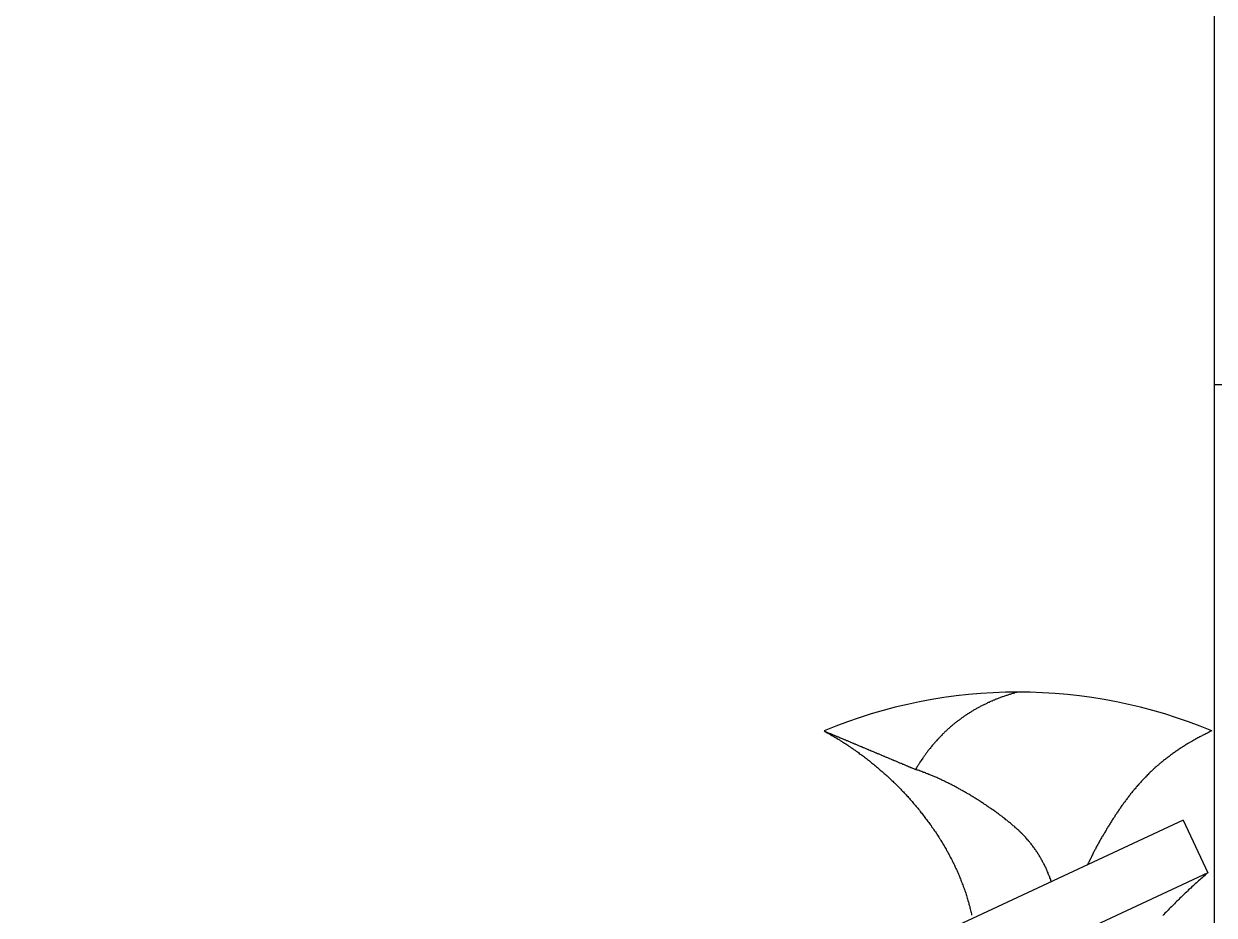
# Model space of a CAD drawing. Extents: x -684 to 308, y -74 to 438.
# Drawn here: x -515.1 to -508.96, y 174.95 to 179.54 of the extents above; entities that cross this region are included whole.
import ezdxf

# ---------------------------------------------------------------- set-up
doc = ezdxf.new("R2010")
doc.units = 0
doc.linetypes.add('CONTINOUS', pattern=[0])
doc.linetypes.add('PHANTOM', pattern=[15, 7.5, -1.5, 1.5, -1.5, 1.5, -1.5])
doc.layers.get('0').update_dxf_attribs({"linetype": 'CONTINUOUS'})

msp = doc.modelspace()

# ---------------------------------------------------------------- linework, layer by layer
at = {"color": 7, "linetype": 'CONTINOUS'}
for p, q in [((-508.9572, 214.3469), (-508.9572, 158.8469)), ((-508.9572, 177.6829), (293.0428, 177.6829)), ((-509.1175, 175.4369), (-510.9475, 174.5835)), ((-509.1175, 175.4369), (-508.9908, 175.165)), ((-508.9908, 175.165), (-510.8207, 174.3117))]:
    msp.add_line(p, q, dxfattribs=at)
at = {"color": 7}
for points in [[(-509.969, 176.097, 0), (-509.973, 176.096, 0), (-509.977, 176.095, 0), (-509.981, 176.094, 0), (-509.986, 176.092, 0), (-509.99, 176.091, 0), (-509.994, 176.09, 0), (-509.998, 176.089, 0), (-510.002, 176.088, 0), (-510.006, 176.086, 0), (-510.01, 176.085, 0), (-510.014, 176.084, 0), (-510.018, 176.083, 0), (-510.022, 176.081, 0), (-510.026, 176.08, 0), (-510.03, 176.079, 0), (-510.034, 176.077, 0), (-510.038, 176.076, 0), (-510.042, 176.075, 0), (-510.047, 176.073, 0), (-510.051, 176.072, 0), (-510.055, 176.07, 0), (-510.059, 176.069, 0), (-510.063, 176.067, 0), (-510.067, 176.066, 0), (-510.071, 176.064, 0), (-510.075, 176.063, 0), (-510.079, 176.061, 0), (-510.083, 176.06, 0), (-510.086, 176.058, 0), (-510.09, 176.056, 0), (-510.094, 176.055, 0), (-510.098, 176.053, 0), (-510.102, 176.051, 0), (-510.106, 176.05, 0), (-510.11, 176.048, 0), (-510.114, 176.046, 0), (-510.118, 176.044, 0), (-510.122, 176.043, 0), (-510.126, 176.041, 0), (-510.13, 176.039, 0), (-510.133, 176.037, 0), (-510.137, 176.035, 0), (-510.141, 176.033, 0), (-510.145, 176.032, 0), (-510.149, 176.03, 0), (-510.153, 176.028, 0), (-510.156, 176.026, 0), (-510.16, 176.024, 0), (-510.164, 176.022, 0), (-510.168, 176.02, 0), (-510.172, 176.018, 0), (-510.175, 176.016, 0), (-510.179, 176.014, 0), (-510.183, 176.012, 0), (-510.187, 176.009, 0), (-510.19, 176.007, 0), (-510.194, 176.005, 0), (-510.198, 176.003, 0), (-510.201, 176.001, 0), (-510.205, 175.999, 0), (-510.209, 175.997, 0), (-510.212, 175.994, 0), (-510.216, 175.992, 0), (-510.22, 175.99, 0), (-510.223, 175.987, 0), (-510.227, 175.985, 0), (-510.23, 175.983, 0), (-510.234, 175.98, 0), (-510.238, 175.978, 0), (-510.241, 175.976, 0), (-510.245, 175.973, 0), (-510.248, 175.971, 0), (-510.252, 175.968, 0), (-510.255, 175.966, 0), (-510.259, 175.964, 0), (-510.262, 175.961, 0), (-510.266, 175.958, 0), (-510.269, 175.956, 0), (-510.272, 175.953, 0), (-510.276, 175.951, 0), (-510.279, 175.948, 0), (-510.283, 175.946, 0), (-510.286, 175.943, 0), (-510.289, 175.94, 0), (-510.293, 175.938, 0), (-510.296, 175.935, 0), (-510.299, 175.932, 0), (-510.303, 175.93, 0), (-510.306, 175.927, 0), (-510.309, 175.924, 0), (-510.312, 175.921, 0), (-510.316, 175.918, 0), (-510.319, 175.916, 0), (-510.322, 175.913, 0), (-510.325, 175.91, 0), (-510.329, 175.907, 0), (-510.332, 175.904, 0), (-510.335, 175.901, 0), (-510.338, 175.898, 0), (-510.341, 175.895, 0), (-510.344, 175.893, 0), (-510.347, 175.89, 0), (-510.35, 175.887, 0), (-510.353, 175.884, 0), (-510.356, 175.881, 0), (-510.359, 175.878, 0), (-510.362, 175.874, 0), (-510.365, 175.871, 0), (-510.368, 175.868, 0), (-510.371, 175.865, 0), (-510.374, 175.862, 0), (-510.377, 175.859, 0), (-510.38, 175.856, 0), (-510.383, 175.853, 0), (-510.386, 175.85, 0), (-510.389, 175.846, 0), (-510.392, 175.843, 0), (-510.395, 175.84, 0), (-510.397, 175.837, 0), (-510.4, 175.834, 0), (-510.403, 175.83, 0), (-510.406, 175.827, 0), (-510.409, 175.824, 0), (-510.411, 175.821, 0), (-510.414, 175.817, 0), (-510.417, 175.814, 0), (-510.419, 175.811, 0), (-510.422, 175.807, 0), (-510.425, 175.804, 0), (-510.427, 175.801, 0), (-510.43, 175.797, 0), (-510.433, 175.794, 0), (-510.435, 175.79, 0), (-510.438, 175.787, 0), (-510.44, 175.784, 0), (-510.443, 175.78, 0), (-510.445, 175.777, 0), (-510.448, 175.773, 0), (-510.45, 175.77, 0), (-510.453, 175.766, 0), (-510.455, 175.763, 0), (-510.458, 175.759, 0), (-510.46, 175.756, 0), (-510.463, 175.752, 0), (-510.465, 175.749, 0), (-510.468, 175.745, 0), (-510.47, 175.742, 0), (-510.472, 175.738, 0), (-510.475, 175.735, 0), (-510.477, 175.731, 0), (-510.479, 175.727, 0), (-510.481, 175.724, 0), (-510.484, 175.72, 0), (-510.486, 175.717, 0), (-510.488, 175.713, 0), (-510.49, 175.709, 0), (-510.493, 175.706, 0), (-510.495, 175.702, 0), (-510.497, 175.698, 0)], [(-510.969, 175.897, 0), (-510.963, 175.894, 0), (-510.958, 175.891, 0), (-510.952, 175.887, 0), (-510.946, 175.884, 0), (-510.941, 175.881, 0), (-510.935, 175.878, 0), (-510.929, 175.874, 0), (-510.924, 175.871, 0), (-510.918, 175.868, 0), (-510.913, 175.864, 0), (-510.907, 175.861, 0), (-510.901, 175.858, 0), (-510.896, 175.854, 0), (-510.89, 175.851, 0), (-510.885, 175.847, 0), (-510.879, 175.844, 0), (-510.874, 175.84, 0), (-510.868, 175.837, 0), (-510.863, 175.833, 0), (-510.857, 175.83, 0), (-510.852, 175.826, 0), (-510.846, 175.823, 0), (-510.841, 175.819, 0), (-510.835, 175.815, 0), (-510.83, 175.812, 0), (-510.824, 175.808, 0), (-510.819, 175.804, 0), (-510.814, 175.8, 0), (-510.808, 175.797, 0), (-510.803, 175.793, 0), (-510.797, 175.789, 0), (-510.792, 175.785, 0), (-510.787, 175.781, 0), (-510.782, 175.777, 0), (-510.776, 175.774, 0), (-510.771, 175.77, 0), (-510.766, 175.766, 0), (-510.76, 175.762, 0), (-510.755, 175.758, 0), (-510.75, 175.754, 0), (-510.745, 175.75, 0), (-510.74, 175.746, 0), (-510.734, 175.742, 0), (-510.729, 175.737, 0), (-510.724, 175.733, 0), (-510.719, 175.729, 0), (-510.714, 175.725, 0), (-510.709, 175.721, 0), (-510.704, 175.717, 0), (-510.699, 175.712, 0), (-510.694, 175.708, 0), (-510.689, 175.704, 0), (-510.684, 175.7, 0), (-510.679, 175.695, 0), (-510.674, 175.691, 0), (-510.669, 175.687, 0), (-510.664, 175.682, 0), (-510.659, 175.678, 0), (-510.654, 175.674, 0), (-510.649, 175.669, 0), (-510.644, 175.665, 0), (-510.639, 175.66, 0), (-510.634, 175.656, 0), (-510.63, 175.651, 0), (-510.625, 175.647, 0), (-510.62, 175.642, 0), (-510.615, 175.638, 0), (-510.611, 175.633, 0), (-510.606, 175.629, 0), (-510.601, 175.624, 0), (-510.596, 175.619, 0), (-510.592, 175.615, 0), (-510.587, 175.61, 0), (-510.582, 175.605, 0), (-510.578, 175.601, 0), (-510.573, 175.596, 0), (-510.569, 175.591, 0), (-510.564, 175.586, 0), (-510.56, 175.582, 0), (-510.555, 175.577, 0), (-510.55, 175.572, 0), (-510.546, 175.567, 0), (-510.542, 175.562, 0), (-510.537, 175.558, 0), (-510.533, 175.553, 0), (-510.528, 175.548, 0), (-510.524, 175.543, 0), (-510.52, 175.538, 0), (-510.515, 175.533, 0), (-510.511, 175.528, 0), (-510.507, 175.523, 0), (-510.502, 175.518, 0), (-510.498, 175.513, 0), (-510.494, 175.508, 0), (-510.49, 175.503, 0), (-510.485, 175.498, 0), (-510.481, 175.493, 0), (-510.477, 175.488, 0), (-510.473, 175.482, 0), (-510.469, 175.477, 0), (-510.465, 175.472, 0), (-510.461, 175.467, 0), (-510.457, 175.462, 0), (-510.453, 175.456, 0), (-510.449, 175.451, 0), (-510.445, 175.446, 0), (-510.441, 175.441, 0), (-510.437, 175.435, 0), (-510.433, 175.43, 0), (-510.429, 175.425, 0), (-510.425, 175.419, 0), (-510.421, 175.414, 0), (-510.417, 175.409, 0), (-510.414, 175.403, 0), (-510.41, 175.398, 0), (-510.406, 175.393, 0), (-510.402, 175.387, 0), (-510.399, 175.382, 0), (-510.395, 175.376, 0), (-510.391, 175.371, 0), (-510.388, 175.365, 0), (-510.384, 175.36, 0), (-510.381, 175.354, 0), (-510.377, 175.349, 0), (-510.374, 175.343, 0), (-510.37, 175.338, 0), (-510.367, 175.332, 0), (-510.363, 175.326, 0), (-510.36, 175.321, 0), (-510.356, 175.315, 0), (-510.353, 175.309, 0), (-510.35, 175.304, 0), (-510.346, 175.298, 0), (-510.343, 175.292, 0), (-510.34, 175.287, 0), (-510.337, 175.281, 0), (-510.333, 175.275, 0), (-510.33, 175.27, 0), (-510.327, 175.264, 0), (-510.324, 175.258, 0), (-510.321, 175.252, 0), (-510.318, 175.246, 0), (-510.315, 175.241, 0), (-510.312, 175.235, 0), (-510.309, 175.229, 0), (-510.306, 175.223, 0), (-510.303, 175.217, 0), (-510.3, 175.211, 0), (-510.297, 175.205, 0), (-510.294, 175.2, 0), (-510.292, 175.194, 0), (-510.289, 175.188, 0), (-510.286, 175.182, 0), (-510.283, 175.176, 0), (-510.281, 175.17, 0), (-510.278, 175.164, 0), (-510.275, 175.158, 0), (-510.273, 175.152, 0), (-510.27, 175.146, 0), (-510.268, 175.14, 0), (-510.265, 175.134, 0), (-510.263, 175.128, 0), (-510.261, 175.122, 0), (-510.258, 175.116, 0), (-510.256, 175.109, 0), (-510.254, 175.103, 0), (-510.251, 175.097, 0), (-510.249, 175.091, 0), (-510.247, 175.085, 0), (-510.245, 175.079, 0), (-510.243, 175.073, 0), (-510.24, 175.066, 0), (-510.238, 175.06, 0), (-510.236, 175.054, 0), (-510.234, 175.048, 0), (-510.232, 175.042, 0), (-510.231, 175.035, 0), (-510.229, 175.029, 0), (-510.227, 175.023, 0), (-510.225, 175.017, 0), (-510.223, 175.01, 0), (-510.222, 175.004, 0), (-510.22, 174.998, 0), (-510.218, 174.992, 0), (-510.217, 174.985, 0), (-510.215, 174.979, 0), (-510.213, 174.973, 0), (-510.212, 174.966, 0), (-510.21, 174.96, 0), (-510.209, 174.954, 0), (-510.208, 174.947, 0)], [(-510.969, 175.897, 0), (-510.965, 175.895, 0), (-510.962, 175.894, 0), (-510.958, 175.892, 0), (-510.954, 175.891, 0), (-510.951, 175.889, 0), (-510.947, 175.887, 0), (-510.943, 175.886, 0), (-510.939, 175.884, 0), (-510.936, 175.883, 0), (-510.932, 175.881, 0), (-510.928, 175.88, 0), (-510.925, 175.878, 0), (-510.921, 175.877, 0), (-510.917, 175.875, 0), (-510.913, 175.873, 0), (-510.91, 175.872, 0), (-510.906, 175.87, 0), (-510.902, 175.869, 0), (-510.899, 175.867, 0), (-510.895, 175.866, 0), (-510.891, 175.864, 0), (-510.887, 175.862, 0), (-510.884, 175.861, 0), (-510.88, 175.859, 0), (-510.876, 175.858, 0), (-510.872, 175.856, 0), (-510.869, 175.855, 0), (-510.865, 175.853, 0), (-510.861, 175.852, 0), (-510.858, 175.85, 0), (-510.854, 175.848, 0), (-510.85, 175.847, 0), (-510.846, 175.845, 0), (-510.843, 175.844, 0), (-510.839, 175.842, 0), (-510.835, 175.841, 0), (-510.832, 175.839, 0), (-510.828, 175.837, 0), (-510.824, 175.836, 0), (-510.82, 175.834, 0), (-510.817, 175.833, 0), (-510.813, 175.831, 0), (-510.809, 175.83, 0), (-510.806, 175.828, 0), (-510.802, 175.827, 0), (-510.798, 175.825, 0), (-510.794, 175.823, 0), (-510.791, 175.822, 0), (-510.787, 175.82, 0), (-510.783, 175.819, 0), (-510.78, 175.817, 0), (-510.776, 175.816, 0), (-510.772, 175.814, 0), (-510.768, 175.812, 0), (-510.765, 175.811, 0), (-510.761, 175.809, 0), (-510.757, 175.808, 0), (-510.754, 175.806, 0), (-510.75, 175.805, 0), (-510.746, 175.803, 0), (-510.742, 175.802, 0), (-510.739, 175.8, 0), (-510.735, 175.798, 0), (-510.731, 175.797, 0), (-510.727, 175.795, 0), (-510.724, 175.794, 0), (-510.72, 175.792, 0), (-510.716, 175.791, 0), (-510.713, 175.789, 0), (-510.709, 175.787, 0), (-510.705, 175.786, 0), (-510.701, 175.784, 0), (-510.698, 175.783, 0), (-510.694, 175.781, 0), (-510.69, 175.78, 0), (-510.687, 175.778, 0), (-510.683, 175.777, 0), (-510.679, 175.775, 0), (-510.675, 175.773, 0), (-510.672, 175.772, 0), (-510.668, 175.77, 0), (-510.664, 175.769, 0), (-510.661, 175.767, 0), (-510.657, 175.766, 0), (-510.653, 175.764, 0), (-510.649, 175.762, 0), (-510.646, 175.761, 0), (-510.642, 175.759, 0), (-510.638, 175.758, 0), (-510.635, 175.756, 0), (-510.631, 175.755, 0), (-510.627, 175.753, 0), (-510.623, 175.752, 0), (-510.62, 175.75, 0), (-510.616, 175.748, 0), (-510.612, 175.747, 0), (-510.609, 175.745, 0), (-510.605, 175.744, 0), (-510.601, 175.742, 0), (-510.597, 175.741, 0), (-510.594, 175.739, 0), (-510.59, 175.737, 0), (-510.586, 175.736, 0), (-510.583, 175.734, 0), (-510.579, 175.733, 0), (-510.575, 175.731, 0), (-510.571, 175.73, 0), (-510.568, 175.728, 0), (-510.564, 175.726, 0), (-510.56, 175.725, 0), (-510.556, 175.723, 0), (-510.553, 175.722, 0), (-510.549, 175.72, 0), (-510.545, 175.719, 0), (-510.542, 175.717, 0), (-510.538, 175.716, 0), (-510.534, 175.714, 0), (-510.53, 175.712, 0), (-510.527, 175.711, 0), (-510.523, 175.709, 0), (-510.519, 175.708, 0), (-510.516, 175.706, 0), (-510.512, 175.705, 0), (-510.508, 175.703, 0), (-510.504, 175.701, 0), (-510.501, 175.7, 0), (-510.497, 175.698, 0)], [(-508.969, 175.897, 0), (-508.974, 175.895, 0), (-508.978, 175.893, 0), (-508.983, 175.89, 0), (-508.987, 175.888, 0), (-508.992, 175.886, 0), (-508.996, 175.884, 0), (-509.001, 175.882, 0), (-509.005, 175.879, 0), (-509.01, 175.877, 0), (-509.014, 175.875, 0), (-509.019, 175.873, 0), (-509.023, 175.87, 0), (-509.028, 175.868, 0), (-509.032, 175.866, 0), (-509.037, 175.863, 0), (-509.041, 175.861, 0), (-509.046, 175.858, 0), (-509.05, 175.856, 0), (-509.055, 175.853, 0), (-509.059, 175.851, 0), (-509.063, 175.849, 0), (-509.068, 175.846, 0), (-509.072, 175.843, 0), (-509.076, 175.841, 0), (-509.081, 175.838, 0), (-509.085, 175.836, 0), (-509.09, 175.833, 0), (-509.094, 175.831, 0), (-509.098, 175.828, 0), (-509.103, 175.825, 0), (-509.107, 175.823, 0), (-509.111, 175.82, 0), (-509.115, 175.817, 0), (-509.12, 175.815, 0), (-509.124, 175.812, 0), (-509.128, 175.809, 0), (-509.132, 175.806, 0), (-509.137, 175.803, 0), (-509.141, 175.801, 0), (-509.145, 175.798, 0), (-509.149, 175.795, 0), (-509.153, 175.792, 0), (-509.158, 175.789, 0), (-509.162, 175.786, 0), (-509.166, 175.783, 0), (-509.17, 175.78, 0), (-509.174, 175.777, 0), (-509.178, 175.775, 0), (-509.182, 175.772, 0), (-509.186, 175.769, 0), (-509.19, 175.765, 0), (-509.194, 175.762, 0), (-509.198, 175.759, 0), (-509.202, 175.756, 0), (-509.206, 175.753, 0), (-509.21, 175.75, 0), (-509.214, 175.747, 0), (-509.218, 175.744, 0), (-509.222, 175.741, 0), (-509.226, 175.737, 0), (-509.23, 175.734, 0), (-509.234, 175.731, 0), (-509.238, 175.728, 0), (-509.242, 175.724, 0), (-509.245, 175.721, 0), (-509.249, 175.718, 0), (-509.253, 175.715, 0), (-509.257, 175.711, 0), (-509.261, 175.708, 0), (-509.264, 175.705, 0), (-509.268, 175.701, 0), (-509.272, 175.698, 0), (-509.276, 175.694, 0), (-509.279, 175.691, 0), (-509.283, 175.687, 0), (-509.287, 175.684, 0), (-509.29, 175.68, 0), (-509.294, 175.677, 0), (-509.297, 175.673, 0), (-509.301, 175.67, 0), (-509.304, 175.666, 0), (-509.308, 175.663, 0), (-509.312, 175.659, 0), (-509.315, 175.655, 0), (-509.319, 175.652, 0), (-509.322, 175.648, 0), (-509.325, 175.645, 0), (-509.329, 175.641, 0), (-509.332, 175.637, 0), (-509.336, 175.633, 0), (-509.339, 175.63, 0), (-509.342, 175.626, 0), (-509.346, 175.622, 0), (-509.349, 175.618, 0), (-509.352, 175.615, 0), (-509.356, 175.611, 0), (-509.359, 175.607, 0), (-509.362, 175.603, 0), (-509.365, 175.599, 0), (-509.369, 175.595, 0), (-509.372, 175.592, 0), (-509.375, 175.588, 0), (-509.378, 175.584, 0), (-509.381, 175.58, 0), (-509.384, 175.576, 0), (-509.388, 175.572, 0), (-509.391, 175.568, 0), (-509.394, 175.564, 0), (-509.397, 175.56, 0), (-509.4, 175.556, 0), (-509.403, 175.552, 0), (-509.406, 175.548, 0), (-509.409, 175.544, 0), (-509.412, 175.54, 0), (-509.415, 175.536, 0), (-509.418, 175.532, 0), (-509.421, 175.528, 0), (-509.424, 175.524, 0), (-509.427, 175.52, 0), (-509.43, 175.516, 0), (-509.433, 175.512, 0), (-509.436, 175.507, 0), (-509.439, 175.503, 0), (-509.442, 175.499, 0), (-509.444, 175.495, 0), (-509.447, 175.491, 0), (-509.45, 175.487, 0), (-509.453, 175.483, 0), (-509.456, 175.478, 0), (-509.459, 175.474, 0), (-509.461, 175.47, 0), (-509.464, 175.466, 0), (-509.467, 175.462, 0), (-509.47, 175.457, 0), (-509.472, 175.453, 0), (-509.475, 175.449, 0), (-509.478, 175.445, 0), (-509.481, 175.44, 0), (-509.483, 175.436, 0), (-509.486, 175.432, 0), (-509.489, 175.428, 0), (-509.491, 175.423, 0), (-509.494, 175.419, 0), (-509.497, 175.415, 0), (-509.499, 175.411, 0), (-509.502, 175.406, 0), (-509.505, 175.402, 0), (-509.507, 175.398, 0), (-509.51, 175.393, 0), (-509.513, 175.389, 0), (-509.515, 175.385, 0), (-509.518, 175.38, 0), (-509.52, 175.376, 0), (-509.523, 175.372, 0), (-509.525, 175.367, 0), (-509.528, 175.363, 0), (-509.53, 175.359, 0), (-509.533, 175.354, 0), (-509.536, 175.35, 0), (-509.538, 175.346, 0), (-509.541, 175.341, 0), (-509.543, 175.337, 0), (-509.545, 175.333, 0), (-509.548, 175.328, 0), (-509.55, 175.324, 0), (-509.553, 175.319, 0), (-509.555, 175.315, 0), (-509.558, 175.311, 0), (-509.56, 175.306, 0), (-509.562, 175.302, 0), (-509.565, 175.297, 0), (-509.567, 175.293, 0), (-509.569, 175.288, 0), (-509.572, 175.284, 0), (-509.574, 175.28, 0), (-509.576, 175.275, 0), (-509.579, 175.271, 0), (-509.581, 175.266, 0), (-509.583, 175.262, 0), (-509.586, 175.257, 0), (-509.588, 175.253, 0), (-509.59, 175.248, 0), (-509.592, 175.244, 0), (-509.594, 175.239, 0), (-509.597, 175.235, 0), (-509.599, 175.23, 0), (-509.601, 175.226, 0), (-509.603, 175.221, 0), (-509.605, 175.217, 0), (-509.608, 175.212, 0), (-509.61, 175.207, 0)], [(-509.797, 175.12, 0), (-509.799, 175.125, 0), (-509.8, 175.129, 0), (-509.802, 175.134, 0), (-509.804, 175.139, 0), (-509.805, 175.143, 0), (-509.807, 175.148, 0), (-509.809, 175.152, 0), (-509.811, 175.157, 0), (-509.813, 175.161, 0), (-509.814, 175.166, 0), (-509.816, 175.17, 0), (-509.818, 175.175, 0), (-509.82, 175.179, 0), (-509.822, 175.184, 0), (-509.824, 175.188, 0), (-509.826, 175.193, 0), (-509.829, 175.197, 0), (-509.831, 175.202, 0), (-509.833, 175.206, 0), (-509.835, 175.211, 0), (-509.837, 175.215, 0), (-509.84, 175.219, 0), (-509.842, 175.224, 0), (-509.844, 175.228, 0), (-509.847, 175.232, 0), (-509.849, 175.237, 0), (-509.851, 175.241, 0), (-509.854, 175.245, 0), (-509.856, 175.249, 0), (-509.859, 175.254, 0), (-509.861, 175.258, 0), (-509.864, 175.262, 0), (-509.867, 175.266, 0), (-509.869, 175.27, 0), (-509.872, 175.274, 0), (-509.875, 175.278, 0), (-509.877, 175.282, 0), (-509.88, 175.286, 0), (-509.883, 175.29, 0), (-509.886, 175.294, 0), (-509.889, 175.298, 0), (-509.892, 175.302, 0), (-509.895, 175.306, 0), (-509.898, 175.31, 0), (-509.901, 175.314, 0), (-509.904, 175.318, 0), (-509.907, 175.321, 0), (-509.91, 175.325, 0), (-509.913, 175.329, 0), (-509.916, 175.333, 0), (-509.92, 175.336, 0), (-509.923, 175.34, 0), (-509.926, 175.343, 0), (-509.929, 175.347, 0), (-509.933, 175.351, 0), (-509.936, 175.354, 0), (-509.939, 175.358, 0), (-509.943, 175.361, 0), (-509.946, 175.365, 0), (-509.95, 175.368, 0), (-509.953, 175.372, 0), (-509.957, 175.375, 0), (-509.96, 175.378, 0), (-509.964, 175.382, 0), (-509.967, 175.385, 0), (-509.971, 175.389, 0), (-509.975, 175.392, 0), (-509.978, 175.395, 0), (-509.982, 175.398, 0), (-509.985, 175.402, 0), (-509.989, 175.405, 0), (-509.993, 175.408, 0), (-509.997, 175.411, 0), (-510, 175.415, 0), (-510.004, 175.418, 0), (-510.008, 175.421, 0), (-510.012, 175.424, 0), (-510.016, 175.427, 0), (-510.019, 175.43, 0), (-510.023, 175.433, 0), (-510.027, 175.436, 0), (-510.031, 175.439, 0), (-510.035, 175.443, 0), (-510.039, 175.446, 0), (-510.043, 175.449, 0), (-510.047, 175.452, 0), (-510.05, 175.455, 0), (-510.054, 175.458, 0), (-510.058, 175.461, 0), (-510.062, 175.463, 0), (-510.066, 175.466, 0), (-510.07, 175.469, 0), (-510.074, 175.472, 0), (-510.078, 175.475, 0), (-510.082, 175.478, 0), (-510.086, 175.481, 0), (-510.09, 175.484, 0), (-510.094, 175.487, 0), (-510.098, 175.49, 0), (-510.102, 175.492, 0), (-510.107, 175.495, 0), (-510.111, 175.498, 0), (-510.115, 175.501, 0), (-510.119, 175.504, 0), (-510.123, 175.506, 0), (-510.127, 175.509, 0), (-510.131, 175.512, 0), (-510.135, 175.515, 0), (-510.139, 175.518, 0), (-510.143, 175.52, 0), (-510.147, 175.523, 0), (-510.151, 175.526, 0), (-510.156, 175.528, 0), (-510.16, 175.531, 0), (-510.164, 175.534, 0), (-510.168, 175.536, 0), (-510.172, 175.539, 0), (-510.176, 175.542, 0), (-510.18, 175.544, 0), (-510.185, 175.547, 0), (-510.189, 175.55, 0), (-510.193, 175.552, 0), (-510.197, 175.555, 0), (-510.201, 175.557, 0), (-510.206, 175.56, 0), (-510.21, 175.562, 0), (-510.214, 175.565, 0), (-510.218, 175.568, 0), (-510.222, 175.57, 0), (-510.227, 175.573, 0), (-510.231, 175.575, 0), (-510.235, 175.578, 0), (-510.239, 175.58, 0), (-510.244, 175.582, 0), (-510.248, 175.585, 0), (-510.252, 175.587, 0), (-510.257, 175.59, 0), (-510.261, 175.592, 0), (-510.265, 175.595, 0), (-510.269, 175.597, 0), (-510.274, 175.599, 0), (-510.278, 175.602, 0), (-510.282, 175.604, 0), (-510.287, 175.606, 0), (-510.291, 175.609, 0), (-510.295, 175.611, 0), (-510.3, 175.613, 0), (-510.304, 175.615, 0), (-510.308, 175.618, 0), (-510.313, 175.62, 0), (-510.317, 175.622, 0), (-510.321, 175.624, 0), (-510.326, 175.626, 0), (-510.33, 175.629, 0), (-510.335, 175.631, 0), (-510.339, 175.633, 0), (-510.343, 175.635, 0), (-510.348, 175.637, 0), (-510.352, 175.639, 0), (-510.357, 175.641, 0), (-510.361, 175.643, 0), (-510.366, 175.646, 0), (-510.37, 175.648, 0), (-510.374, 175.65, 0), (-510.379, 175.652, 0), (-510.383, 175.654, 0), (-510.388, 175.656, 0), (-510.392, 175.658, 0), (-510.397, 175.66, 0), (-510.401, 175.661, 0), (-510.406, 175.663, 0), (-510.41, 175.665, 0), (-510.415, 175.667, 0), (-510.419, 175.669, 0), (-510.424, 175.671, 0), (-510.428, 175.673, 0), (-510.433, 175.675, 0), (-510.437, 175.676, 0), (-510.442, 175.678, 0), (-510.446, 175.68, 0), (-510.451, 175.682, 0), (-510.456, 175.683, 0), (-510.46, 175.685, 0), (-510.465, 175.687, 0), (-510.469, 175.689, 0), (-510.474, 175.69, 0), (-510.479, 175.692, 0), (-510.483, 175.694, 0), (-510.488, 175.695, 0), (-510.492, 175.697, 0), (-510.497, 175.698, 0)], [(-508.991, 175.165, 0), (-508.997, 175.16, 0), (-509.003, 175.155, 0), (-509.008, 175.15, 0), (-509.014, 175.145, 0), (-509.02, 175.14, 0), (-509.026, 175.134, 0), (-509.032, 175.129, 0), (-509.038, 175.124, 0), (-509.043, 175.119, 0), (-509.049, 175.114, 0), (-509.055, 175.108, 0), (-509.061, 175.103, 0), (-509.066, 175.098, 0), (-509.072, 175.093, 0), (-509.078, 175.087, 0), (-509.083, 175.082, 0), (-509.089, 175.077, 0), (-509.095, 175.071, 0), (-509.1, 175.066, 0), (-509.106, 175.061, 0), (-509.112, 175.055, 0), (-509.117, 175.05, 0), (-509.123, 175.045, 0), (-509.128, 175.039, 0), (-509.134, 175.034, 0), (-509.14, 175.028, 0), (-509.145, 175.023, 0), (-509.151, 175.017, 0), (-509.156, 175.012, 0), (-509.162, 175.006, 0), (-509.167, 175.001, 0), (-509.173, 174.995, 0), (-509.178, 174.99, 0), (-509.184, 174.984, 0), (-509.189, 174.979, 0), (-509.195, 174.973, 0), (-509.2, 174.968, 0), (-509.205, 174.962, 0), (-509.211, 174.957, 0), (-509.216, 174.951, 0), (-509.222, 174.945, 0)]]:
    msp.add_polyline3d(points, dxfattribs=at)
at = {"color": 3, "linetype": 'PHANTOM'}
msp.add_arc((-513.9572, 155.3469), 26.6, 90, 130.99426, dxfattribs=at)
at = {"color": 7, "linetype": 'CONTINOUS'}
msp.add_arc((-509.9691, 173.4969), 2.6, 67.38013, 112.61987, dxfattribs=at)

doc.saveas('drawing.dxf')
